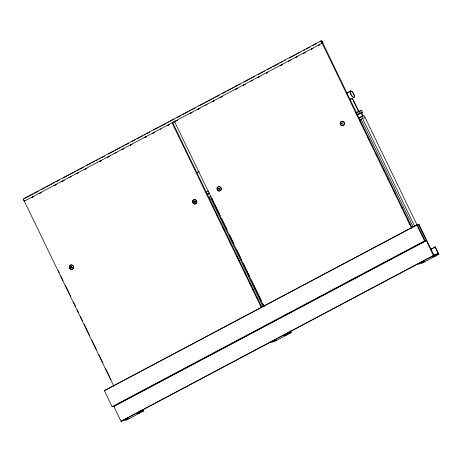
<?xml version="1.0" encoding="UTF-8"?>
<svg xmlns="http://www.w3.org/2000/svg" width="462" height="462" viewBox="0 0 462 462"><rect width="100%" height="100%" fill="white"/><g stroke="black" fill="none" stroke-linecap="round" stroke-linejoin="round"><path stroke-width="0.69" d="M349.982 99.353L352.471 98.314L358.928 111.654M356.404 112.867L356.803 112.618M350.3 99.174L352.061 98.475M356.641 112.682L357.236 112.37M24.197 201.236L322.112 43.209L321.211 41.337L321.922 41.187L322.984 43.018L321.893 40.754L320.853 40.974L23.1 198.966L24.359 201.201M24.775 198.406L33.062 194.011M34.338 193.33L38.167 191.303M41.355 189.611L45.178 187.584M46.454 186.902L49.642 185.21M50.918 184.534L52.194 183.859M53.465 183.183L54.741 182.507M56.017 181.832L59.205 180.14M63.028 178.107L68.769 175.063M70.045 174.388L75.785 171.344M77.056 170.663L78.332 169.987M79.608 169.311L83.431 167.284M86.619 165.592L90.448 163.56M91.724 162.884L94.912 161.192M96.183 160.516L97.459 159.84M98.735 159.165L100.011 158.483M101.288 157.808L104.476 156.116M108.299 154.089L114.039 151.045M115.315 150.369L121.05 147.32M122.326 146.645L123.602 145.969M124.879 145.293L128.702 143.26M131.889 141.568L135.718 139.541M136.989 138.866L142.729 135.816M144.005 135.141L145.282 134.465M146.552 133.789L149.74 132.097M153.569 130.07L159.309 127.021M160.58 126.345L166.32 123.302M167.596 122.626L168.873 121.951M170.143 121.269L173.972 119.242M177.16 117.55L180.983 115.523M182.259 114.842L187.999 111.798M189.276 111.123L190.546 110.447M191.822 109.771L195.01 108.079M198.839 106.046L204.574 103.003M205.85 102.327L211.59 99.284M212.861 98.602L214.137 97.927M215.413 97.251L219.242 95.224M222.43 93.532L226.253 91.499M227.529 90.823L233.264 87.78M234.54 87.104L237.728 85.412M239.004 84.737L240.28 84.055M244.103 82.028L249.844 78.985M251.12 78.303L254.943 76.276M258.131 74.584L259.407 73.908M260.683 73.233L264.507 71.2M267.694 69.508L271.523 67.481M272.794 66.805L278.534 63.756M279.81 63.08L282.998 61.388M284.274 60.713L285.551 60.037M289.374 58.01L295.114 54.961M296.385 54.285L300.213 52.258M303.401 50.566L304.677 49.89M305.954 49.209L309.777 47.182M312.965 45.49L316.788 43.463M319.975 41.771L321.252 41.089M31.445 197.661L33.356 196.65M39.732 193.266L41.649 192.25M54.401 185.481L56.312 184.471M62.052 181.422L63.964 180.411M76.715 173.643L78.627 172.626M85.002 169.248L86.914 168.232M99.665 161.463L101.582 160.447M107.317 157.403L109.228 156.387M121.985 149.624L123.897 148.608M130.272 145.224L132.184 144.208M144.935 137.445L146.847 136.429M152.587 133.385L154.499 132.369M167.891 125.266L169.161 124.59M172.355 122.898L177.454 120.189M190.205 113.421L192.117 112.41M197.857 109.361L199.769 108.351M213.155 101.242L214.432 100.566M220.807 97.187L222.719 96.171M235.476 89.403L237.387 88.386M243.122 85.343L245.039 84.327M258.425 77.223L259.702 76.548M266.077 73.163L267.989 72.147M280.74 65.385L282.652 64.368M288.392 61.325L290.303 60.308M295.409 57.6L297.32 56.589M303.696 53.205L304.972 52.529M311.348 49.145L313.259 48.129M318.358 45.42L319.635 44.745M31.612 197.626L33.524 196.616M39.899 193.232L41.176 192.556M54.562 185.447L55.838 184.771M62.214 181.387L64.126 180.376M69.866 177.327L71.142 176.651M76.877 173.608L78.788 172.592M85.17 169.208L86.44 168.532M99.832 161.429L101.109 160.753M107.484 157.369L109.396 156.352M115.136 153.309L116.407 152.633M122.147 149.59L124.059 148.573M130.434 145.189L131.71 144.514M145.103 137.41L146.373 136.735M152.749 133.351L154.666 132.334M160.401 129.291L161.677 128.615M167.417 125.566L169.329 124.555M172.517 122.863L174.428 121.847M175.704 121.171L176.981 120.495M190.367 113.386L191.643 112.711M198.019 109.327L199.93 108.316M205.671 105.267L206.947 104.591M212.682 101.548L214.599 100.531M220.975 97.147L222.245 96.471M235.637 89.368L237.549 88.352M243.289 85.308L245.201 84.292M250.941 81.248L252.212 80.573M257.952 77.529L259.863 76.513M266.239 73.129L267.515 72.453M280.908 65.35L282.819 64.334M288.559 61.29L290.471 60.274M295.57 57.565L297.482 56.555M303.222 53.505L305.134 52.495M311.509 49.111L312.786 48.435M318.526 45.386L319.796 44.71M197.072 172.401L198.983 171.39M346.777 92.966L350.6 90.933M197.176 172.597L199.087 171.587M346.881 93.162L350.704 91.135M206.104 192.267L208.651 190.916M355.815 112.832L358.997 111.14L361.729 110.557L362.687 112.532L361.411 113.207M360.458 111.232L361.729 110.557M207.057 194.242L209.609 192.891M356.768 114.807L359.956 113.115L362.687 112.532M207.513 194.346L209.425 193.335M357.224 114.911L361.047 112.884L362.635 116.17L358.812 118.203M208.062 194.231L209.338 193.555M357.773 114.795L360.32 113.444M208.651 197.534L211.198 196.183M358.997 117.758L361.544 116.407L364.275 115.823L417.042 224.971M209.107 197.638L211.018 196.621M209.459 199.584L211.515 198.493M359.95 119.733L362.497 118.382L365.228 117.798M361.509 119.254L359.673 120.224L361.446 119.462M425.49 241.089L114.322 406.196L112.081 406.676L104.348 390.679L416.788 224.89L417.336 224.775L424.428 239.437L425.571 239.195L418.485 224.532L417.209 225.208M417.336 224.775L104.348 390.679M417.758 225.092L419.028 224.417L433.98 255.342L121.541 421.13M112.081 406.676L424.526 240.893L426.767 240.413M430.636 249.376L435.354 246.962L438.9 254.291L421.76 263.386L416.839 264.437M430.913 249.318L435.354 246.962M433.437 255.457L426.218 240.529L113.773 406.317L120.992 421.246L433.437 255.457L438.9 254.291M437.035 254.36L438.305 253.684L435.083 247.02M143.006 409.765L143.595 410.984L126.455 420.079L120.992 421.246M290.361 330.804L291.251 332.64L274.11 341.736L269.19 342.781M357.155 112.393L357.473 112.226M357.802 112.07L358.42 111.798M322.112 43.209L320.853 40.974M212.295 198.516L210.926 198.804L263.051 306.629M418.485 224.532L419.028 224.417M433.662 254.678L438.305 253.684M287.335 332.738L290.65 332.028M286.33 333.691L291.251 332.64M139.686 411.088L143.001 410.377M138.681 412.035L143.595 410.984M352.281 98.429L358.731 111.752M416.788 224.89L424.526 240.893M361.59 112.768L363.184 116.054M358.997 111.14L359.956 113.115M361.544 116.407L414.622 226.207M361.03 119.161L413.155 226.986M321.893 41.193L411.971 227.529M359.985 120.877L362.185 125.421M367.521 136.463L369.092 139.715M375.375 152.703L376.946 155.954M383.223 168.942L383.853 170.241M387.936 178.684L388.559 179.984M394.213 191.678L395.472 194.277M401.12 205.965L402.379 208.564M407.715 219.606L410.227 224.803M321.234 41.332L411.63 228.32M212.023 198.573L214.218 203.118M214.847 204.418L220.183 215.459M221.754 218.711L227.096 229.753M229.608 234.944L234.003 244.04M236.515 249.237L240.598 257.68M241.222 258.98L241.851 260.279M243.422 263.525L247.505 271.974M248.134 273.273L249.699 276.519M251.27 279.764L254.412 286.261M255.041 287.56L261.319 300.554M262.89 303.8L264.149 306.398M174.214 120.98L263.975 306.664M172.418 122.135L261.867 307.172M212.283 205.428L212.913 206.728M216.366 213.877L217.625 216.476M222.332 226.218L224.532 230.763M229.239 240.506L231.439 245.056M236.775 256.098L239.287 261.296M244.629 272.337L246.2 275.583M249.653 282.727L250.906 285.325M252.477 288.577L253.107 289.876M256.56 297.02L257.819 299.619M260.325 304.816L260.955 306.11M172.078 122.927L261.215 307.317M58.31 270.692L59.263 272.667M60.851 275.958L61.567 277.437M61.81 277.933L63.063 280.532M65.575 285.724L69.658 294.173M70.288 295.472L70.911 296.766M73.423 301.963L75.624 306.514M77.194 309.759L78.765 313.005M80.336 316.256L82.531 320.801M84.101 324.053L89.437 335.094M91.95 340.286L96.35 349.382M98.862 354.579L102.939 363.022M105.769 368.867L109.852 377.315M110.476 378.615L111.105 379.914M23.458 199.33L113.877 386.307M69.658 266.401A2.229 2.067 77.9 0 1 72.257 265.021A2.229 2.067 77.9 0 1 73.625 267.85A2.229 2.067 77.9 0 1 71.027 269.225M70.536 268.965A2.229 2.067 77.9 0 1 69.618 267.55M72.303 267.365A0.745 0.687 77.9 0 1 71.795 267.85M340.477 122.701A2.229 2.067 77.9 0 1 343.41 121.477A2.229 2.067 77.9 0 1 344.115 124.827A2.229 2.067 77.9 0 1 340.939 124.884M340.627 124.399A2.229 2.067 77.9 0 1 340.436 123.851M217.769 190.234A2.229 2.067 77.9 0 1 218.659 186.636A2.229 2.067 77.9 0 1 221.356 189.125A2.229 2.067 77.9 0 1 218.185 190.621M219.802 188.294A0.745 0.687 77.9 0 1 219.877 189.195M193.052 200.525A2.229 2.067 77.9 0 1 196.645 200.797A2.229 2.067 77.9 0 1 194.727 203.99M194.196 203.875A2.229 2.067 77.9 0 1 193.699 203.615M192.972 202.743A2.229 2.067 77.9 0 1 192.827 201.045M195.178 201.155A0.745 0.687 77.9 0 1 195.466 202.01M125.329 419.56L127.177 418.705L125.329 419.56M272.984 341.216L274.826 340.361L272.984 341.216M420.634 262.866L422.482 262.012L420.634 262.866M138.277 413.294L140.107 412.456L138.277 413.294M285.932 334.944L287.757 334.113L285.932 334.944M433.581 256.601L435.412 255.769L433.581 256.601M127.275 419.126L129.077 418.289L127.275 419.126M136.382 413.686L138.19 412.872L136.382 413.686M274.925 340.783L276.726 339.94L274.925 340.783M284.032 335.343L285.839 334.528L284.032 335.343M422.58 262.433L424.387 261.619L422.58 262.433M431.681 256.993L433.489 256.156L431.681 256.993M70.646 266.972A0.745 0.687 77.9 0 0 71.46 267.943A0.745 0.687 77.9 0 0 71.818 266.73A0.745 0.687 77.9 0 0 70.646 266.972M193.815 201.623A0.745 0.687 77.9 0 0 194.623 202.593A0.745 0.687 77.9 0 0 194.981 201.374A0.745 0.687 77.9 0 0 193.815 201.623M218.359 188.594A0.745 0.687 77.9 0 0 219.173 189.564A0.745 0.687 77.9 0 0 219.531 188.352A0.745 0.687 77.9 0 0 218.359 188.594M341.528 123.239A0.745 0.687 77.9 0 0 342.342 124.209A0.745 0.687 77.9 0 0 342.694 122.996A0.745 0.687 77.9 0 0 341.528 123.239M69.387 266.459A2.229 2.067 77.9 0 0 71.829 269.363A2.229 2.067 77.9 0 0 72.892 265.725A2.229 2.067 77.9 0 0 69.387 266.459M70.709 266.938A0.745 0.687 77.9 0 0 71.523 267.908A0.745 0.687 77.9 0 0 71.876 266.695A0.745 0.687 77.9 0 0 70.709 266.938M340.205 122.759A2.229 2.067 77.9 0 0 342.648 125.664A2.229 2.067 77.9 0 0 343.711 122.026A2.229 2.067 77.9 0 0 340.205 122.759M217.042 188.109A2.229 2.067 77.9 0 0 219.479 191.02A2.229 2.067 77.9 0 0 220.547 187.376A2.229 2.067 77.9 0 0 217.042 188.109M192.556 201.103A2.229 2.067 77.9 0 0 194.993 204.013A2.229 2.067 77.9 0 0 196.061 200.369A2.229 2.067 77.9 0 0 192.556 201.103M193.873 201.588A0.745 0.687 77.9 0 0 194.687 202.558A0.745 0.687 77.9 0 0 195.045 201.345A0.745 0.687 77.9 0 0 193.873 201.588M350.415 93.093A3.719 1.351 62 0 0 354.059 97.522A3.719 1.351 62 0 0 352.518 92.071A3.719 1.351 62 0 0 350.415 93.093M350.531 93.162A3.494 1.271 62 0 0 353.956 97.326A3.494 1.271 62 0 0 352.506 92.198A3.494 1.271 62 0 0 350.531 93.162"/></g></svg>
